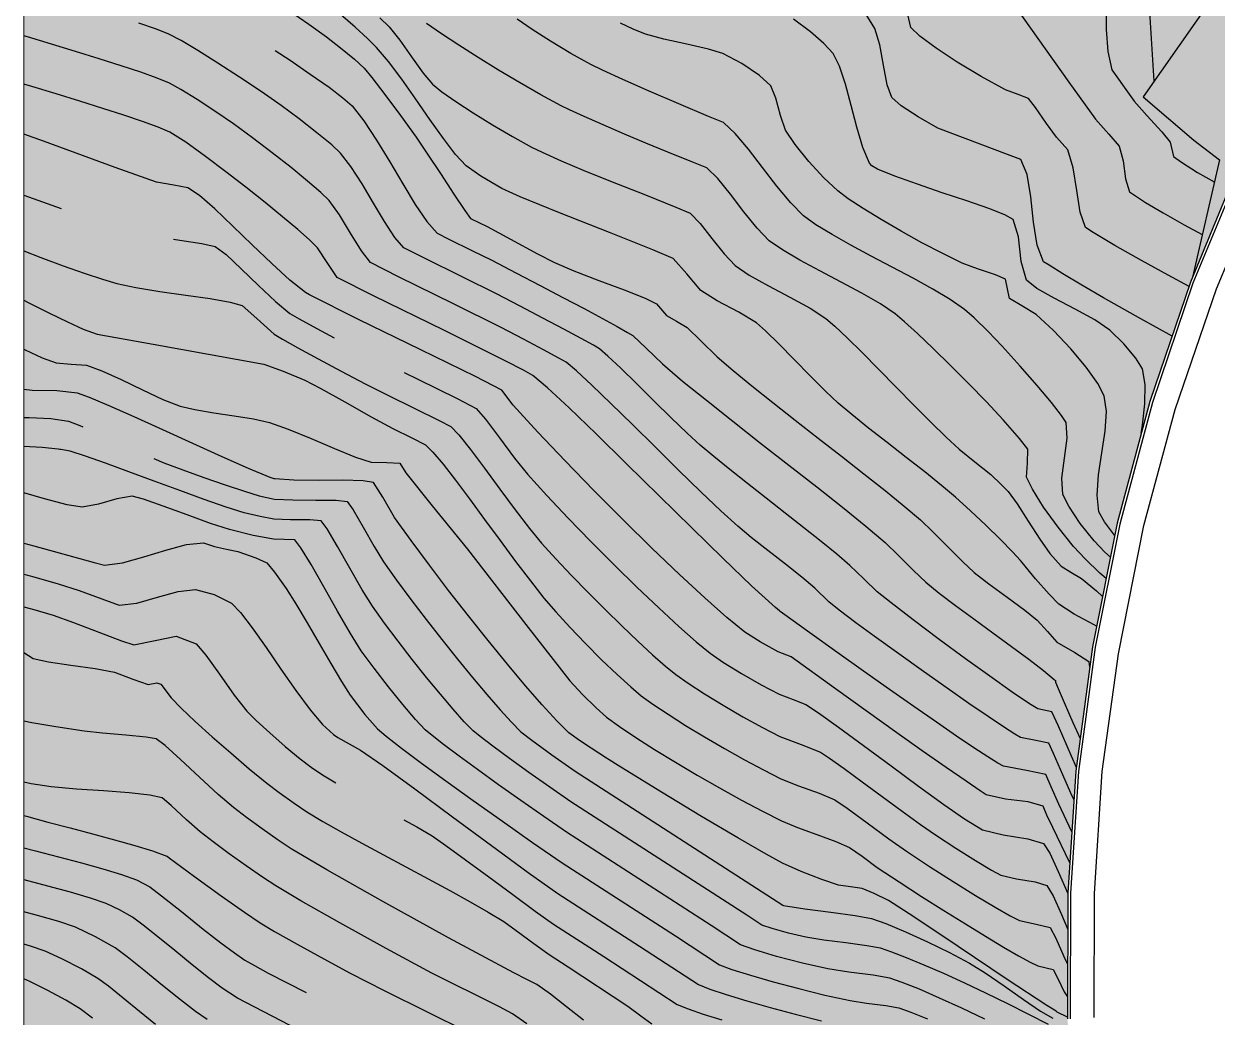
# Model space of a CAD drawing. Extents: x -367 to 63045, y 275 to 109039.
# Drawn here: x 62089 to 62141.7, y 108432.6 to 108476.5 of the extents above; entities that cross this region are included whole.
import ezdxf

# ---------------------------------------------------------------- set-up
doc = ezdxf.new("R2010")
doc.units = 0
doc.header["$LTSCALE"] = 25.401856
doc.header["$MEASUREMENT"] = 0
for name, color, linetype in [('colore lago', 131, 'Continuous'), ('Couronnement', 7, 'Continuous'), ('curve livello 5m', 7, 'Continuous'), ('Per+Mod Surf', 7, 'Continuous')]:
    doc.layers.add(name, color=color, linetype=linetype)
doc.layers.add('Colori bordi', color=5, linetype='Continuous', plot=False)
doc.layers.add('no_plot', color=5, linetype='Continuous', plot=False)

msp = doc.modelspace()

# ---------------------------------------------------------------- hatches: boundary and pattern name
at = {"layer": 'colore lago', "linetype": 'Continuous', "lineweight": 0}
msp.add_hatch(color=256, dxfattribs=at).paths.add_polyline_path([(62184.44037, 108578.69715), (62185.03434, 108578.125), (62185.55328, 108577.07553), (62184.71184, 108576.84218), (62189.10999, 108571.21279), (62202.4034, 108574.89937), (62203.10581, 108574.00033), (62197.58567, 108564.24353), (62201.98383, 108558.61423), (62202.78383, 108560.02814), (62202.78383, 108558.46665), (62203.82904, 108556.4937), (62204.32435, 108555.55874), (62204.73393, 108554.78562), (62204.99715, 108554.28875), (62205.31668, 108553.6856), (62206.09904, 108553.14835), (62206.994, 108552.58011), (62207.77037, 108552.12865), (62208.28489, 108551.88137), (62208.98831, 108551.7939), (62209.75528, 108551.70767), (62210.27698, 108551.52482), (62211.05005, 108551.20587), (62211.84255, 108550.8465), (62212.31081, 108550.58878), (62213.28943, 108549.57594), (62214.66393, 108548.14578), (62215.45723, 108547.3376), (62216.16484, 108546.6219), (62216.68181, 108546.10437), (62216.90318, 108545.89072), (62217.44028, 108545.65476), (62218.04836, 108545.19124), (62218.87708, 108544.48294), (62219.4919, 108543.90061), (62219.85139, 108543.51423), (62220.22605, 108542.63483), (62220.56531, 108541.56721), (62220.9211, 108540.79857), (62221.36372, 108540.51775), (62221.86652, 108540.21289), (62222.46332, 108539.50212), (62223.10529, 108538.59681), (62223.70955, 108537.87247), (62224.20518, 108537.55122), (62224.69366, 108537.28115), (62225.15194, 108537.02649), (62225.71553, 108536.65965), (62226.50081, 108536.12628), (62227.3663, 108535.52374), (62228.1705, 108534.9494), (62229.08636, 108534.26713), (62230.1381, 108533.46091), (62231.0102, 108532.77261), (62231.91617, 108532.02959), (62232.79706, 108531.29172), (62233.57004, 108530.62991), (62234.15231, 108530.11507), (62234.46103, 108529.81812), (62235.02241, 108528.93574), (62235.50983, 108528.21194), (62236.1616, 108527.97079), (62237.88452, 108527.35259), (62236.19155, 108519.02067), (62235.95115, 108517.8376), (62230.60336, 108518.76617), (62225.09835, 108519.31118), (62219.53535, 108519.50718), (62213.99236, 108519.34019), (62208.44135, 108518.81819), (62202.96136, 108517.90819), (62197.53735, 108516.63019), (62192.21835, 108515.03521), (62187.02936, 108513.0682), (62181.96335, 108510.75821), (62177.07535, 108508.14421), (62172.35535, 108505.18521), (62168.15134, 108502.19022), (62163.99534, 108498.79922), (62159.92034, 108495.02322), (62156.87234, 108491.82123), (62153.58533, 108487.9912), (62151.00034, 108484.57322), (62147.89234, 108479.97022), (62145.09534, 108475.15423), (62142.62333, 108470.19523), (62140.49932, 108465.06123), (62138.70632, 108459.79123), (62137.26532, 108454.41924), (62136.17032, 108448.97023), (62135.44131, 108443.47724), (62135.08431, 108438.09823), (62135.07531, 108432.54122), (62135.4223, 108426.97924), (62136.1643, 108421.48524), (62137.24929, 108416.02824), (62138.11624, 108412.81415), (62136.87629, 108410.16824), (62132.8128, 108408.61126), (62132.07881, 108409.20236), (62131.22289, 108409.67071), (62130.50179, 108409.8758), (62129.73905, 108409.66836), (62128.79583, 108409.16644), (62127.82182, 108408.63823), (62126.9667, 108408.35186), (62126.4708, 108408.43826), (62125.54632, 108408.64534), (62123.26174, 108409.24028), (62120.33075, 108410.05585), (62117.14751, 108410.95602), (62114.10621, 108411.80472), (62111.601, 108412.46593), (62110.85667, 108412.63236), (62109.99272, 108412.81634), (62109.48217, 108412.93677), (62108.8675, 108413.23396), (62108.1109, 108413.60641), (62106.96975, 108414.09549), (62105.58923, 108414.65753), (62104.07452, 108415.25987), (62102.53083, 108415.86981), (62101.06332, 108416.45468), (62099.7772, 108416.98179), (62098.77764, 108417.41846), (62098.12077, 108417.74642), (62097.08202, 108418.402), (62094.14205, 108420.10043), (62090.9826, 108422.11739), (62089.00829, 108423.4159), (62089.0084, 108612.37278), (62120.88999, 108629.95032), (62123.51589, 108627.78348), (62127.40046, 108624.87082), (62132.09238, 108621.99255), (62137.11189, 108618.69874), (62141.9676, 108615.09259), (62145.99091, 108612.94276), (62152.41989, 108607.98332), (62153.53281, 108607.46368), (62154.64574, 108606.94403), (62153.74834, 108606.61531), (62152.36859, 108606.1099), (62157.20571, 108600.8529), (62170.15914, 108605.59782), (62170.93166, 108604.75824), (62166.215, 108594.58868), (62171.05211, 108589.33168), (62172.53972, 108592.53911), (62173.61881, 108592.04274), (62173.89927, 108591.77136), (62174.52108, 108591.27829), (62175.29877, 108590.71102), (62176.16099, 108590.1049), (62177.03637, 108589.49528), (62177.85355, 108588.91749), (62178.54117, 108588.40689), (62179.02787, 108587.99882), (62179.46911, 108587.46018), (62180.05431, 108586.73849), (62180.60099, 108586.11149), (62181.23677, 108585.39235), (62181.56921, 108585.00258), (62181.87023, 108584.35861), (62182.1683, 108583.51591), (62182.76671, 108581.60651), (62183.0726, 108580.72588), (62183.38664, 108580.01867)])

# ---------------------------------------------------------------- linework, layer by layer
at = {"layer": 'Colori bordi', "linetype": 'Continuous', "lineweight": 0, "flags": 128}
for points in [[(62089.00829, 108423.4159), (62089.0084, 108612.37278)], [(62142.62333, 108470.19523), (62140.49932, 108465.06123), (62138.70632, 108459.79123), (62137.26532, 108454.41924), (62136.17032, 108448.97023), (62135.44131, 108443.47724), (62135.08431, 108438.09823), (62135.07531, 108432.54122)]]:
    msp.add_lwpolyline(points, dxfattribs=at)
at = {"layer": 'Couronnement', "color": 2, "linetype": 'Continuous'}
for p, q in [((62142.62333, 108470.19525), (62140.49932, 108465.06125)), ((62142.73422, 108470.14938), (62140.61021, 108465.01538)), ((62141.64733, 108464.76825), (62143.69833, 108469.70825)), ((62140.49932, 108465.06125), (62138.70632, 108459.79125)), ((62140.61021, 108465.01538), (62138.81968, 108459.75268)), ((62139.82032, 108459.44325), (62141.64733, 108464.76825)), ((62138.70632, 108459.79125), (62137.26532, 108454.41926)), ((62138.82222, 108459.76016), (62137.38121, 108454.38817)), ((62138.43732, 108454.31625), (62139.82032, 108459.44325)), ((62137.26532, 108454.41926), (62136.17032, 108448.97025)), ((62137.38121, 108454.38817), (62136.2877, 108448.94666)), ((62137.31932, 108448.65825), (62138.43732, 108454.31625)), ((62136.17032, 108448.97025), (62135.44131, 108443.47726)), ((62136.28927, 108448.95447), (62135.55979, 108443.45791)), ((62136.60931, 108443.45725), (62137.31932, 108448.65825)), ((62135.44131, 108443.47726), (62135.08431, 108438.09825)), ((62135.55979, 108443.45791), (62135.20356, 108438.09035)), ((62136.25831, 108438.08226), (62136.60931, 108443.45725)), ((62135.08431, 108438.09825), (62135.07531, 108432.54124)), ((62135.20406, 108438.09807), (62135.19506, 108432.54106)), ((62136.2453, 108432.60126), (62136.25831, 108438.08226))]:
    msp.add_line(p, q, dxfattribs=at)
at = {"layer": 'curve livello 5m', "color": 2, "flags": 128}
for points in [[(62131.02663, 108479.69338), (62135.12744, 108473.89076), (62136.30545, 108472.2597), (62136.89656, 108471.59663), (62137.34788, 108471.07738), (62137.52337, 108470.41813), (62137.63924, 108469.62631), (62137.81642, 108469.04694), (62138.50912, 108468.58743), (62139.29194, 108468.12639), (62140.223, 108467.60192), (62141.02299, 108467.17136)], [(62136.96495, 108452.92454), (62136.7257, 108453.14627), (62136.24477, 108453.64926), (62136.24477, 108453.64926), (62135.63928, 108454.41781), (62135.12739, 108455.17274), (62134.86267, 108455.68756), (62134.86267, 108455.68756), (62134.82735, 108456.41249), (62134.94534, 108457.30204), (62135.05913, 108458.17997), (62135.0112, 108458.87001), (62135.0112, 108458.87001), (62134.81322, 108459.1774), (62134.36478, 108459.74816), (62133.73351, 108460.50156), (62132.98705, 108461.35689), (62132.19304, 108462.23342), (62132.19304, 108462.23342), (62131.56794, 108462.88485), (62130.95305, 108463.48815), (62130.53283, 108463.86231), (62129.89972, 108464.29774), (62129.12777, 108464.76026), (62128.25966, 108465.24085), (62127.33806, 108465.73049), (62126.40566, 108466.22016), (62125.50512, 108466.70083), (62124.67913, 108467.1635), (62123.97036, 108467.59914), (62123.42149, 108467.99872), (62123.42149, 108467.99872), (62122.8581, 108468.56221), (62122.2439, 108469.30743), (62121.60966, 108470.13459), (62120.98617, 108470.94389), (62120.4042, 108471.63555), (62119.89451, 108472.10977), (62119.89451, 108472.10977), (62119.229, 108472.37756), (62117.91258, 108472.9391), (62116.61066, 108473.50451), (62115.44783, 108474.01869), (62114.54869, 108474.42656), (62114.03781, 108474.67301), (62113.15328, 108475.16746), (62112.25762, 108475.70339), (62111.4386, 108476.22493), (62110.78397, 108476.67621)], [(62100.10087, 108475.30082), (62100.75771, 108474.86294), (62101.6462, 108474.25583), (62102.4776, 108473.67107), (62102.4776, 108473.67107), (62103.09213, 108473.20413), (62103.49844, 108472.85335), (62103.49844, 108472.85335), (62104.01951, 108472.18953), (62104.57895, 108471.33587), (62105.15672, 108470.37839), (62105.7328, 108469.40311), (62106.28714, 108468.49606), (62106.79971, 108467.74327), (62107.25048, 108467.23074), (62107.25048, 108467.23074), (62107.76624, 108466.96761), (62108.78127, 108466.47015), (62109.65956, 108466.03337), (62109.65956, 108466.03337), (62110.73009, 108465.47912), (62111.79011, 108464.92554), (62112.80312, 108464.39212), (62113.73264, 108463.89833), (62114.54219, 108463.46365), (62115.19529, 108463.10757), (62115.65544, 108462.84956), (62115.88618, 108462.70909), (62116.48116, 108462.14552), (62117.19893, 108461.45394), (62118.08611, 108460.70162), (62119.13532, 108459.84982), (62120.29902, 108458.92786), (62121.52969, 108457.96508), (62122.77981, 108456.99081), (62124.00183, 108456.03438), (62125.14822, 108455.12513), (62126.17147, 108454.29239), (62127.02403, 108453.56548), (62127.60493, 108453.00878), (62128.27163, 108452.34109), (62128.81655, 108451.82284), (62129.407, 108451.34244), (62130.1312, 108450.79121), (62130.93919, 108450.19635), (62131.78097, 108449.58506), (62132.60659, 108448.98455), (62133.36607, 108448.42204), (62134.00942, 108447.92472), (62134.48668, 108447.5198), (62134.50765, 108447.49617), (62134.54221, 108447.47525), (62134.54584, 108447.40447), (62134.65586, 108447.12999), (62134.92552, 108446.50665), (62135.31327, 108445.62855), (62135.63214, 108444.91514)], [(62089.00832, 108468.91283), (62090.64947, 108468.31813)], [(62095.61611, 108466.96605), (62095.89431, 108466.92565), (62096.86438, 108466.77962), (62097.44687, 108466.63834), (62097.44687, 108466.63834), (62097.93048, 108466.28309), (62098.60317, 108465.66132), (62099.36427, 108464.92223), (62100.1131, 108464.21502), (62100.749, 108463.68892), (62100.749, 108463.68892), (62101.15779, 108463.44913), (62101.93275, 108463.02425), (62102.71163, 108462.61064)], [(62105.79175, 108461.0835), (62106.39624, 108460.78903), (62108.13958, 108459.93597), (62108.97884, 108459.49463), (62108.97884, 108459.49463), (62109.38525, 108459.02342), (62110.00127, 108458.20016), (62110.66985, 108457.299), (62111.23393, 108456.59413), (62111.23393, 108456.59413), (62112.09351, 108455.65038), (62113.03997, 108454.6468), (62114.04008, 108453.61593), (62115.06063, 108452.59034), (62116.06838, 108451.60261), (62117.03012, 108450.68527), (62117.91262, 108449.87092), (62118.68266, 108449.19209), (62119.30702, 108448.68136), (62119.30702, 108448.68136), (62119.89139, 108448.27744), (62120.68733, 108447.78551), (62121.55247, 108447.29019), (62122.34443, 108446.8761), (62122.34443, 108446.8761), (62122.95766, 108446.63955), (62123.52268, 108446.41732), (62123.52268, 108446.41732), (62124.08568, 108446.05454), (62124.97078, 108445.42402), (62126.07221, 108444.61494), (62127.28415, 108443.7165), (62128.50082, 108442.81788), (62129.61643, 108442.00828), (62130.52517, 108441.37688), (62131.31991, 108440.88889), (62132.23874, 108440.67021), (62133.32408, 108440.49309), (62134.01541, 108440.28678), (62134.295, 108439.85717), (62134.66491, 108439.05181), (62135.08218, 108438.07085), (62135.08426, 108438.06613)], [(62089.00831, 108459.09335), (62089.24256, 108459.08854), (62090.19638, 108459.04525), (62090.97774, 108458.93237), (62091.47948, 108458.73921), (62091.61696, 108458.67811)], [(62094.74492, 108457.27687), (62095.19248, 108457.08733), (62095.19248, 108457.08733), (62096.0192, 108456.77506), (62096.95388, 108456.439), (62097.89562, 108456.11399), (62098.74351, 108455.83485), (62099.39666, 108455.63639), (62099.39666, 108455.63639), (62100.06426, 108455.49076), (62100.8745, 108455.44936), (62101.89131, 108455.44653), (62102.79981, 108455.43773), (62103.28513, 108455.37841), (62103.28513, 108455.37841), (62103.54484, 108455.00973), (62103.98129, 108454.25002), (62104.46888, 108453.38998), (62104.88205, 108452.72033), (62104.88205, 108452.72033), (62105.46064, 108451.91024), (62106.09405, 108451.05333), (62106.76408, 108450.17214), (62107.45251, 108449.28916), (62108.14115, 108448.42693), (62108.81179, 108447.60796), (62109.44622, 108446.85476), (62110.02625, 108446.18984), (62110.53366, 108445.63573), (62110.95026, 108445.21495), (62110.95026, 108445.21495), (62111.42847, 108444.8401), (62112.31413, 108444.19714), (62113.34155, 108443.47895), (62113.34155, 108443.47895), (62122.50404, 108437.567), (62122.51437, 108437.56024), (62122.54493, 108437.55184), (62123.47407, 108437.40027), (62124.62602, 108437.25138), (62125.70492, 108437.10888), (62126.41492, 108436.97648), (62127.05828, 108436.74771), (62127.91804, 108436.38862), (62128.89004, 108435.94656), (62129.87015, 108435.46891), (62130.75422, 108435.00302), (62131.44382, 108434.57239), (62132.27452, 108433.99922), (62133.12733, 108433.39808), (62133.88327, 108432.88351), (62134.42337, 108432.57008)], [(62089.00831, 108450.72671), (62089.44977, 108450.61333), (62090.29731, 108450.3634), (62090.29731, 108450.3634), (62091.19943, 108450.03928), (62092.32222, 108449.60789), (62093.32218, 108449.22742), (62093.85582, 108449.0561), (62094.79677, 108449.24925), (62095.73266, 108449.43977), (62096.6153, 108449.09908), (62097.04384, 108448.60256), (62097.64358, 108447.75433), (62098.28683, 108446.83389), (62098.84595, 108446.12076), (62099.25577, 108445.71489), (62099.85793, 108445.16531), (62100.54217, 108444.57013), (62101.19823, 108444.02748), (62101.68988, 108443.66026), (62102.18543, 108443.32078), (62102.78117, 108442.96688)], [(62105.78315, 108441.33462), (62106.35411, 108441.0191), (62107.02575, 108440.6185), (62107.02575, 108440.6185), (62107.63476, 108440.19917), (62108.50459, 108439.56659), (62109.52498, 108438.81189), (62110.58564, 108438.02624), (62111.5763, 108437.30077), (62112.38667, 108436.72664), (62112.38667, 108436.72664), (62114.60683, 108435.29412), (62117.8462, 108433.17451), (62118.32918, 108432.98113), (62118.99451, 108432.75112), (62119.81342, 108432.4924)], [(62089.0083, 108440.09934), (62089.52685, 108439.95766), (62090.54298, 108439.68933), (62091.54823, 108439.42328), (62092.49041, 108439.16381), (62093.31737, 108438.9152), (62093.9769, 108438.68174), (62094.5674, 108438.3737), (62095.08886, 108437.97741), (62095.96302, 108437.27627), (62096.92286, 108436.50393), (62097.70135, 108435.89402), (62098.30292, 108435.45331), (62098.75581, 108435.13917), (62099.18244, 108434.89324), (62099.79481, 108434.55911), (62101.46623, 108433.70652)]]:
    msp.add_lwpolyline(points, dxfattribs=at)
at = {"layer": 'no_plot', "flags": 128}
for points in [[(62138.90131, 108473.94047), (62138.541, 108479.6037)], [(62136.78477, 108477.31211), (62136.78102, 108476.22052), (62136.85635, 108475.24924), (62137.0361, 108474.44351), (62137.80023, 108473.36228), (62138.01974, 108473.05836), (62138.57898, 108472.4209), (62139.24124, 108471.69608), (62139.61082, 108471.25376), (62139.75888, 108470.61212), (62140.11191, 108470.35901), (62140.81087, 108469.91428), (62141.55317, 108469.49614)], [(62100.73069, 108477.03904), (62101.58094, 108476.45248), (62102.36594, 108475.8922), (62102.36594, 108475.8922), (62102.98883, 108475.41366), (62103.60302, 108474.9042), (62104.02424, 108474.51667), (62104.02424, 108474.51667), (62104.37251, 108474.09717), (62104.94485, 108473.35319), (62105.63321, 108472.42782), (62106.32953, 108471.46413), (62106.32953, 108471.46413), (62106.80183, 108470.7683), (62107.39293, 108469.86563), (62107.98694, 108468.95263), (62108.46795, 108468.22583), (62108.72009, 108467.88175), (62108.72009, 108467.88175), (62109.45272, 108467.51762), (62110.48492, 108466.96786), (62111.67856, 108466.32264), (62112.42786, 108465.92925), (62112.42786, 108465.92925), (62113.28429, 108465.56862), (62114.38399, 108465.14494), (62115.50602, 108464.72028), (62116.42947, 108464.35671), (62116.93341, 108464.11629), (62117.38072, 108463.5949), (62117.81815, 108463.33835), (62118.28263, 108463.07029), (62118.89457, 108462.47513), (62119.6085, 108461.76943), (62120.31224, 108461.16561), (62121.14155, 108460.48659), (62122.06543, 108459.75088), (62123.05293, 108458.97696), (62124.07305, 108458.18334), (62125.09483, 108457.38852), (62126.08728, 108456.611), (62127.01943, 108455.86927), (62127.8603, 108455.18183), (62128.57891, 108454.56719), (62129.13571, 108454.04035), (62129.79531, 108453.38204), (62130.44148, 108452.73809), (62130.95799, 108452.25431), (62131.60327, 108451.74795), (62132.41303, 108451.15593), (62133.19104, 108450.58508), (62133.74108, 108450.14224), (62134.1865, 108449.63652), (62134.60132, 108449.17296), (62135.39064, 108448.71047), (62136.01874, 108448.315), (62136.0506, 108448.06822)], [(62136.35345, 108449.88157), (62136.25439, 108449.93604), (62135.3711, 108450.41108), (62134.69499, 108450.84975), (62134.69499, 108450.84975), (62134.25736, 108451.28518), (62133.65425, 108451.96474), (62133.06659, 108452.68455), (62133.06659, 108452.68455), (62133.00274, 108452.77978), (62132.64946, 108453.16697), (62132.11707, 108453.70641), (62131.47442, 108454.33118), (62130.79038, 108454.97432), (62130.13379, 108455.5689), (62130.13379, 108455.5689), (62129.51825, 108456.0895), (62128.77426, 108456.68654), (62127.95399, 108457.32889), (62127.10958, 108457.9854), (62126.2932, 108458.62491), (62125.557, 108459.21629), (62124.95315, 108459.72838), (62124.95315, 108459.72838), (62124.39741, 108460.25182), (62123.72529, 108460.92196), (62123.01038, 108461.64874), (62122.32632, 108462.3421), (62121.74671, 108462.91198), (62121.34518, 108463.2683), (62121.34518, 108463.2683), (62120.56066, 108463.74406), (62119.61002, 108464.24793), (62118.89092, 108464.69586), (62118.89092, 108464.69586), (62118.26562, 108465.43298), (62117.67369, 108466.11466), (62117.67369, 108466.11466), (62116.77135, 108466.49923), (62114.85242, 108467.2607), (62112.65604, 108468.12841), (62110.92135, 108468.83168), (62110.1011, 108469.19439), (62109.17356, 108469.7409), (62108.52786, 108470.19621), (62108.06692, 108470.7021), (62107.52476, 108471.41163), (62106.92945, 108472.25087), (62106.30906, 108473.1459), (62105.69165, 108474.02278), (62105.10528, 108474.80759), (62104.57801, 108475.4264), (62104.17236, 108475.82678), (62103.63442, 108476.32092), (62102.98992, 108476.88747)], [(62139.68742, 108462.6749), (62138.30947, 108463.44154), (62136.66614, 108464.37871), (62136.66614, 108464.37871), (62135.71115, 108464.93887), (62134.86859, 108465.44069), (62134.26263, 108465.80953), (62134.01741, 108465.97076), (62134.01741, 108465.97076), (62133.73694, 108466.69853), (62133.57884, 108467.71947), (62133.46064, 108468.82728), (62133.29989, 108469.81561), (62133.01413, 108470.47814), (62133.01413, 108470.47814), (62132.42806, 108470.69568), (62129.35501, 108471.86737), (62128.48428, 108472.35821), (62127.7297, 108472.85613), (62127.31764, 108473.21174), (62127.31764, 108473.21174), (62127.11085, 108473.78181), (62126.94823, 108474.63965), (62126.78338, 108475.54703), (62126.56988, 108476.26571), (62126.56988, 108476.26571), (62126.14035, 108476.94953)], [(62140.43651, 108464.87663), (62139.50953, 108465.37158), (62138.33362, 108466.02435), (62137.16594, 108466.69174), (62136.20736, 108467.26058), (62136.20736, 108467.26058), (62135.87395, 108467.48175), (62135.63254, 108468.15726), (62135.47785, 108469.11571), (62135.32396, 108470.112), (62135.08494, 108470.901), (62135.08494, 108470.901), (62134.59116, 108471.46105), (62134.15118, 108472.06751), (62133.65639, 108472.77909), (62133.35486, 108473.17283), (62133.35486, 108473.17283), (62132.89133, 108473.35512), (62132.33578, 108473.56138), (62132.33578, 108473.56138), (62131.26314, 108474.14572), (62130.20938, 108474.77933), (62129.27463, 108475.39613), (62128.55906, 108475.93002), (62128.16281, 108476.31493), (62128.16281, 108476.31493), (62127.94538, 108477.20298)], [(62135.46361, 108443.64526), (62135.24519, 108444.1398), (62134.66995, 108445.45701), (62134.37949, 108446.10046), (62134.37949, 108446.10046), (62133.76408, 108446.22257), (62133.39275, 108446.45379), (62132.63685, 108446.96881), (62131.6461, 108447.66392), (62130.57022, 108448.43539), (62130.57022, 108448.43539), (62129.41307, 108449.28595), (62128.25645, 108450.15451), (62127.28294, 108450.9025), (62126.67511, 108451.39137), (62126.67511, 108451.39137), (62126.08575, 108451.96302), (62125.46915, 108452.56377), (62125.46915, 108452.56377), (62124.89557, 108453.05282), (62124.20715, 108453.61307), (62123.43589, 108454.22479), (62122.61374, 108454.86825), (62121.7727, 108455.52371), (62120.94474, 108456.17144), (62120.16183, 108456.79171), (62119.45595, 108457.36479), (62118.85908, 108457.87092), (62118.85908, 108457.87092), (62118.28002, 108458.40294), (62117.57702, 108459.08095), (62116.81323, 108459.83242), (62116.05182, 108460.58478), (62115.35592, 108461.26546), (62114.78871, 108461.80193), (62114.41333, 108462.1216), (62114.41333, 108462.1216), (62114.15013, 108462.27815), (62113.60488, 108462.57886), (62112.84073, 108462.99003), (62111.92083, 108463.47794), (62110.90834, 108464.00888), (62109.8664, 108464.54913), (62109.8664, 108464.54913), (62108.37693, 108465.28986), (62106.65555, 108466.13348), (62105.78088, 108466.57973), (62105.38461, 108467.04386), (62104.92911, 108467.73687), (62104.43807, 108468.55708), (62103.93515, 108469.40284), (62103.44405, 108470.17248), (62102.98844, 108470.76433), (62102.59548, 108471.12779), (62101.94628, 108471.66405), (62101.16356, 108472.27479), (62100.37007, 108472.86171), (62099.48099, 108473.48228), (62098.52498, 108474.12344), (62097.57095, 108474.74135), (62096.68778, 108475.29219), (62095.94437, 108475.73213), (62095.40962, 108476.01735), (62094.85992, 108476.24004), (62094.08878, 108476.50447)], [(62104.71377, 108476.73385), (62105.13178, 108476.33613), (62105.13178, 108476.33613), (62105.59841, 108475.75667), (62106.12151, 108475.01317), (62106.62821, 108474.29758), (62107.04563, 108473.80191), (62107.04563, 108473.80191), (62107.45513, 108473.47308), (62108.07289, 108473.03886), (62108.83825, 108472.53787), (62109.69056, 108472.00874), (62110.56914, 108471.49011), (62111.41334, 108471.02059), (62111.41334, 108471.02059), (62111.88485, 108470.79958), (62112.72827, 108470.42663), (62113.69057, 108470.01364), (62113.69057, 108470.01364), (62114.90402, 108469.52169), (62116.44043, 108468.91471), (62117.78276, 108468.38204), (62118.41396, 108468.11303), (62118.86106, 108467.6628), (62119.3803, 108467.00019), (62119.91315, 108466.31494), (62120.40111, 108465.79681), (62121.02376, 108465.37671), (62121.87598, 108464.90396), (62122.81753, 108464.40823), (62123.70819, 108463.91913), (62124.40773, 108463.4663), (62124.8065, 108463.1245), (62125.35228, 108462.60597), (62126.00946, 108461.95428), (62126.74242, 108461.21298), (62127.51557, 108460.42566), (62128.29329, 108459.63587), (62129.03997, 108458.88717), (62129.72001, 108458.22314), (62130.2978, 108457.68733), (62130.99003, 108457.1313), (62131.68867, 108456.57061), (62132.13741, 108456.15271), (62132.45892, 108455.8218), (62132.85071, 108455.27471), (62133.3441, 108454.50954), (62133.85413, 108453.7155), (62134.29583, 108453.08184), (62134.78866, 108452.52654), (62135.22574, 108452.25966), (62135.69823, 108451.97598), (62136.35072, 108451.4336), (62136.61595, 108451.1878)], [(62136.77528, 108451.9807), (62136.5061, 108452.22053), (62135.85458, 108452.84849), (62135.34091, 108453.39702), (62135.34091, 108453.39702), (62134.6558, 108454.25), (62134.01725, 108455.13925), (62133.52242, 108455.92149), (62133.26845, 108456.45345), (62133.26845, 108456.45345), (62133.3005, 108457.07927), (62133.32603, 108457.68705), (62133.32603, 108457.68705), (62132.96033, 108458.16657), (62132.23363, 108458.9908), (62132.23363, 108458.9908), (62131.49536, 108459.77543), (62130.70691, 108460.58919), (62129.90996, 108461.3912), (62129.14616, 108462.1406), (62128.45717, 108462.7965), (62127.88465, 108463.31803), (62127.47028, 108463.66431), (62127.47028, 108463.66431), (62126.81258, 108464.10614), (62125.99122, 108464.57964), (62125.07712, 108465.06983), (62124.14117, 108465.56172), (62123.25428, 108466.04033), (62122.48736, 108466.49068), (62121.9113, 108466.89777), (62121.9113, 108466.89777), (62121.37727, 108467.44589), (62120.79298, 108468.17611), (62120.2, 108468.95364), (62119.6399, 108469.64367), (62119.15424, 108470.1114), (62119.15424, 108470.1114), (62118.56943, 108470.35477), (62117.43824, 108470.80151), (62116.45979, 108471.1956), (62116.45979, 108471.1956), (62115.51283, 108471.59954), (62114.57632, 108472.00626), (62113.73985, 108472.37613), (62113.09306, 108472.66952), (62112.72557, 108472.8468), (62111.82317, 108473.34238), (62110.89197, 108473.87605), (62109.95999, 108474.42999), (62109.05523, 108474.98636), (62108.2057, 108475.52734), (62107.43941, 108476.03507), (62106.78435, 108476.49174)], [(62137.15914, 108453.89089), (62137.14864, 108453.9015), (62137.14864, 108453.9015), (62136.70682, 108454.48302), (62136.45689, 108454.92168), (62136.45689, 108454.92168), (62136.37891, 108455.65738), (62136.44842, 108456.55317), (62136.59018, 108457.52482), (62136.72892, 108458.48814), (62136.7894, 108459.35893), (62136.69637, 108460.05296), (62136.69637, 108460.05296), (62136.41193, 108460.59773), (62135.8966, 108461.3154), (62135.22261, 108462.11979), (62134.46217, 108462.92472), (62133.68748, 108463.64401), (62133.05072, 108464.01579), (62132.51956, 108464.346), (62132.51956, 108464.346), (62132.3303, 108465.19626), (62131.89375, 108465.38364), (62131.10378, 108465.6487), (62130.42951, 108465.90179), (62130.42951, 108465.90179), (62129.56627, 108466.32692), (62128.64883, 108466.80924), (62127.72528, 108467.32078), (62126.8437, 108467.83356), (62126.05219, 108468.31961), (62125.39882, 108468.75098), (62124.93168, 108469.09968), (62124.93168, 108469.09968), (62124.31744, 108469.67693), (62123.65725, 108470.4002), (62123.05899, 108471.14377), (62122.63053, 108471.7819), (62122.63053, 108471.7819), (62122.40164, 108472.41836), (62122.20055, 108473.18413), (62121.98346, 108473.7281), (62121.98346, 108473.7281), (62121.48436, 108474.18448), (62120.70022, 108474.71412), (62119.86628, 108475.15815), (62119.86628, 108475.15815), (62119.22379, 108475.35229), (62118.26921, 108475.56817), (62117.25806, 108475.79317), (62116.44585, 108476.01468), (62115.90366, 108476.23471), (62115.35005, 108476.49922)], [(62138.3311, 108458.39246), (62138.38466, 108458.75192), (62138.48817, 108459.70076), (62138.50173, 108460.5451), (62138.38155, 108461.23592), (62138.38155, 108461.23592), (62138.09247, 108461.71676), (62137.56156, 108462.35039), (62136.9481, 108462.9467), (62136.9481, 108462.9467), (62136.2846, 108463.39714), (62135.40599, 108463.87735), (62134.49118, 108464.35351), (62133.71905, 108464.79179), (62133.26849, 108465.15838), (62133.26849, 108465.15838), (62133.0341, 108465.98363), (62132.91097, 108467.0658), (62132.67221, 108467.8372), (62132.67221, 108467.8372), (62132.31391, 108468.04211), (62131.59596, 108468.32163), (62130.63471, 108468.65352), (62129.5465, 108469.01554), (62128.44769, 108469.38545), (62127.45462, 108469.74103), (62126.68362, 108470.06002), (62126.68362, 108470.06002), (62126.44187, 108470.20063), (62126.34069, 108470.31857), (62126.04048, 108471.01554), (62125.77119, 108471.90215), (62125.51918, 108472.86919), (62125.27085, 108473.80747), (62125.01257, 108474.60779), (62124.73071, 108475.16093), (62124.73071, 108475.16093), (62124.32289, 108475.5999), (62123.72338, 108476.11384), (62122.97824, 108476.67165)], [(62135.35791, 108442.22065), (62135.2226, 108442.51042), (62134.86463, 108443.32093), (62134.45652, 108444.25545), (62134.25044, 108444.71195), (62134.25044, 108444.71195), (62133.67932, 108444.8361), (62133.00386, 108444.9593), (62133.00386, 108444.9593), (62132.74409, 108445.10849), (62132.25167, 108445.42766), (62131.5645, 108445.89056), (62130.7205, 108446.47092), (62129.75756, 108447.14247), (62128.71361, 108447.87895), (62127.62654, 108448.6541), (62126.53427, 108449.44165), (62126.53427, 108449.44165), (62125.73726, 108450.0297), (62124.9963, 108450.59202), (62124.53367, 108450.95989), (62124.53367, 108450.95989), (62123.91427, 108451.56206), (62123.34073, 108452.04101), (62122.61867, 108452.61218), (62121.84388, 108453.21646), (62121.11213, 108453.79474), (62120.51922, 108454.28791), (62120.51922, 108454.28791), (62119.7735, 108454.96744), (62118.8855, 108455.81416), (62117.90586, 108456.76988), (62116.88525, 108457.7764), (62115.87431, 108458.77552), (62114.92371, 108459.70906), (62114.0841, 108460.5188), (62113.40614, 108461.14655), (62112.94047, 108461.53412), (62112.94047, 108461.53412), (62112.62233, 108461.71761), (62111.94881, 108462.08174), (62111.05432, 108462.55475), (62110.07324, 108463.06488), (62110.07324, 108463.06488), (62107.97258, 108464.10956), (62105.54485, 108465.29936), (62104.31127, 108465.92871), (62103.90558, 108466.44617), (62103.42991, 108467.22656), (62102.93671, 108468.04468), (62102.47843, 108468.67531), (62102.11223, 108469.02672), (62101.53337, 108469.52523), (62100.80042, 108470.12396), (62099.97193, 108470.77599), (62099.10645, 108471.43442), (62098.26254, 108472.05235), (62097.484, 108472.59001), (62096.66373, 108473.12597), (62095.93453, 108473.57572), (62095.42922, 108473.8548), (62094.89694, 108474.07588), (62094.17459, 108474.33269), (62093.30399, 108474.61777), (62092.32698, 108474.92371), (62091.28541, 108475.24305), (62090.2211, 108475.56838), (62089.1759, 108475.89226), (62089.00832, 108475.94589)], [(62135.26401, 108440.80589), (62134.69545, 108442.02345), (62134.35797, 108442.79103), (62134.12139, 108443.32345), (62134.12139, 108443.32345), (62133.2611, 108443.51046), (62132.24364, 108443.69603), (62132.24364, 108443.69603), (62131.99621, 108443.83241), (62131.55519, 108444.10993), (62130.94254, 108444.51337), (62130.18021, 108445.02752), (62129.29019, 108445.63715), (62128.29442, 108446.32705), (62127.21488, 108447.082), (62126.07354, 108447.88678), (62124.89235, 108448.72617), (62123.69329, 108449.58496), (62122.49832, 108450.44792), (62122.49832, 108450.44792), (62122.39223, 108450.52842), (62122.35939, 108450.56035), (62122.17936, 108450.7049), (62121.12537, 108451.66533), (62119.87027, 108452.86208), (62118.48566, 108454.21289), (62117.04313, 108455.6355), (62115.61428, 108457.04766), (62114.27071, 108458.3671), (62113.08401, 108459.51159), (62112.12578, 108460.39885), (62111.46762, 108460.94663), (62111.46762, 108460.94663), (62111.0569, 108461.17344), (62110.28008, 108461.58064), (62110.28008, 108461.58064), (62107.56823, 108462.92927), (62104.43416, 108464.46524), (62102.84167, 108465.2777), (62102.42175, 108465.89605), (62101.96843, 108466.58629), (62101.62035, 108466.92817), (62101.09597, 108467.39325), (62100.42935, 108467.95424), (62099.65457, 108468.58387), (62098.80568, 108469.25485), (62097.91675, 108469.93988), (62097.02184, 108470.61169), (62096.15501, 108471.24299), (62095.44881, 108471.69224), (62094.92902, 108471.9121), (62094.24352, 108472.16304), (62093.42163, 108472.43985), (62092.49266, 108472.73731), (62091.48594, 108473.05023), (62090.43078, 108473.37338), (62089.3565, 108473.70156), (62089.00832, 108473.80889)], [(62135.17253, 108439.42742), (62134.42505, 108440.98666), (62134.1683, 108441.53647), (62133.99235, 108441.93494), (62133.3327, 108442.12178), (62132.32974, 108442.24762), (62131.48341, 108442.43276), (62131.48341, 108442.43276), (62131.21792, 108442.60463), (62130.59664, 108443.02904), (62129.71413, 108443.64047), (62128.66495, 108444.37341), (62127.54365, 108445.16236), (62127.54365, 108445.16236), (62124.83464, 108447.11751), (62122.8795, 108448.51965), (62122.8795, 108448.51965), (62122.30734, 108448.74243), (62121.50265, 108449.18404), (62120.83238, 108449.61907), (62120.83238, 108449.61907), (62120.04174, 108450.26581), (62119.06663, 108451.12541), (62117.9491, 108452.15665), (62116.73124, 108453.31827), (62115.45512, 108454.56906), (62114.16279, 108455.86777), (62112.89634, 108457.17317), (62111.69783, 108458.44402), (62110.60933, 108459.63909), (62110.60933, 108459.63909), (62110.09831, 108460.29637), (62108.93823, 108460.90642), (62106.52848, 108462.08558), (62103.78275, 108463.42311), (62101.61473, 108464.50829), (62101.44196, 108464.60301), (62100.75323, 108465.15424), (62099.95089, 108465.88485), (62099.09259, 108466.70938), (62098.23599, 108467.5424), (62097.43874, 108468.29844), (62096.75849, 108468.89206), (62096.2529, 108469.23782), (62095.63113, 108469.35288), (62094.86952, 108469.48002), (62093.04484, 108470.12429), (62089.87293, 108471.29258), (62089.00832, 108471.60527)], [(62089.00832, 108466.44853), (62089.76445, 108466.15476), (62090.73725, 108465.79402), (62091.66763, 108465.46511), (62092.48422, 108465.19388), (62093.11565, 108465.0062), (62093.11565, 108465.0062), (62093.95446, 108464.82937), (62095.01584, 108464.66055), (62096.15749, 108464.49841), (62097.23708, 108464.34164), (62098.11231, 108464.18889), (62098.64085, 108464.03887), (62098.64085, 108464.03887), (62099.29745, 108463.46405), (62100.05604, 108462.77483), (62100.05604, 108462.77483), (62100.41712, 108462.55524), (62101.09515, 108462.17268), (62101.99384, 108461.67997), (62103.0169, 108461.12987), (62104.06804, 108460.5752), (62105.03693, 108460.09023), (62106.26401, 108459.49249), (62107.34093, 108458.96552), (62107.85937, 108458.69289), (62108.20945, 108458.32018), (62108.71989, 108457.67557), (62109.33872, 108456.84978), (62110.01397, 108455.93352), (62110.69367, 108455.01752), (62111.32585, 108454.19249), (62111.85853, 108453.54916), (62112.4892, 108452.85675), (62113.1836, 108452.12043), (62113.91737, 108451.36409), (62114.66613, 108450.61163), (62115.40551, 108449.88694), (62116.11113, 108449.2139), (62116.75861, 108448.61642), (62117.32358, 108448.11837), (62117.78167, 108447.74365), (62118.32539, 108447.35699), (62119.04347, 108446.89211), (62119.87201, 108446.38698), (62120.74712, 108445.87956), (62121.60492, 108445.40783), (62122.38153, 108445.00976), (62123.3102, 108444.65153), (62124.16587, 108444.31499), (62124.57403, 108444.05198), (62125.2157, 108443.59487), (62126.0142, 108443.00831), (62126.89283, 108442.35697), (62127.77488, 108441.7055), (62128.58366, 108441.11856), (62129.24247, 108440.66081), (62130.14294, 108440.07426), (62131.01541, 108439.52733), (62131.72432, 108439.10325), (62132.13414, 108438.88525), (62132.82435, 108438.72098), (62133.63964, 108438.58793), (62134.15895, 108438.43296), (62134.43334, 108437.97959), (62134.80114, 108437.14392), (62135.08171, 108436.4926)], [(62089.00832, 108464.26384), (62089.19361, 108464.1683), (62090.10419, 108463.70819), (62090.92789, 108463.30752), (62091.62749, 108462.99078), (62091.62749, 108462.99078), (62092.23871, 108462.76929), (62094.72078, 108462.33474), (62099.59857, 108461.44617), (62100.4496, 108461.14357), (62101.41684, 108460.73474), (62101.41684, 108460.73474), (62102.08828, 108460.37945), (62103.16895, 108459.77913), (62104.34302, 108459.12509), (62105.2947, 108458.60866), (62106.13177, 108458.19594), (62106.7399, 108457.89115), (62107.06425, 108457.5634), (62107.51242, 108457.02517), (62108.0588, 108456.32114), (62108.6778, 108455.49599), (62109.34381, 108454.59441), (62110.03124, 108453.6611), (62110.71449, 108452.74073), (62111.36795, 108451.878), (62111.96604, 108451.11759), (62112.48314, 108450.50419), (62113.10195, 108449.83113), (62113.79466, 108449.11225), (62114.50886, 108448.39893), (62115.19214, 108447.74253), (62115.79209, 108447.19442), (62116.25631, 108446.80595), (62116.77738, 108446.42926), (62117.44187, 108445.98648), (62118.21368, 108445.49905), (62119.05668, 108444.98844), (62119.93479, 108444.47612), (62120.81188, 108443.98353), (62121.65186, 108443.53215), (62122.41862, 108443.14343), (62123.19587, 108442.83082), (62124.11874, 108442.49943), (62124.80906, 108442.21265), (62125.35008, 108441.84575), (62126.22561, 108441.20208), (62127.18055, 108440.49672), (62127.95978, 108439.94475), (62128.98923, 108439.26964), (62130.03186, 108438.60364), (62131.01838, 108437.9893), (62131.87949, 108437.46915), (62132.54592, 108437.08574), (62132.94837, 108436.88162), (62133.68972, 108436.72688), (62134.30249, 108436.57914), (62134.56313, 108436.10836), (62134.90983, 108435.29944), (62135.07921, 108434.95261)], [(62089.00831, 108462.11502), (62089.07112, 108462.08194), (62089.82031, 108461.7279), (62090.43995, 108461.50203), (62090.43995, 108461.50203), (62091.09936, 108461.45027), (62091.77536, 108461.40004), (62091.77536, 108461.40004), (62092.44786, 108461.15723), (62093.30723, 108460.76162), (62094.2434, 108460.3066), (62095.14631, 108459.88555), (62095.9059, 108459.59185), (62095.9059, 108459.59185), (62096.55844, 108459.44108), (62097.39204, 108459.30296), (62098.29354, 108459.16842), (62099.14977, 108459.02839), (62099.84755, 108458.87382), (62099.84755, 108458.87382), (62100.67909, 108458.58119), (62101.68271, 108458.16383), (62102.71976, 108457.71702), (62103.65161, 108457.33606), (62104.33962, 108457.11622), (62105.03452, 108457.10256), (62105.60491, 108457.07209), (62105.86213, 108456.64393), (62107.02906, 108455.19596), (62108.58865, 108453.27168), (62111.16301, 108449.95248), (62113.10774, 108447.45923), (62113.67196, 108446.86041), (62114.27315, 108446.27116), (62114.73096, 108445.86824), (62115.30186, 108445.4531), (62116.01879, 108444.97012), (62116.84996, 108444.43821), (62117.76357, 108443.87625), (62118.72784, 108443.30314), (62119.71098, 108442.73778), (62120.6812, 108442.19906), (62121.6067, 108441.70586), (62122.45571, 108441.27709), (62123.15082, 108440.9885), (62124.01527, 108440.67549), (62124.84908, 108440.37159), (62125.45225, 108440.11032), (62126.00293, 108439.71746), (62126.67708, 108439.22868), (62127.64493, 108438.59097), (62128.63568, 108437.95006), (62129.62016, 108437.32385), (62130.56921, 108436.73025), (62131.45369, 108436.18716), (62132.24442, 108435.71248), (62132.91226, 108435.32412), (62133.42804, 108435.03999), (62133.7626, 108434.87798), (62134.44603, 108434.72532), (62134.66279, 108434.29023), (62134.92056, 108433.73546), (62135.07689, 108433.51917)], [(62135.07544, 108432.62326), (62134.61246, 108432.83571), (62134.61246, 108432.83571), (62134.59843, 108432.85303), (62134.58958, 108432.8715), (62134.57683, 108432.87434), (62134.15901, 108433.13089), (62132.4136, 108434.27985), (62130.24807, 108435.7347), (62128.29002, 108437.04669), (62127.16709, 108437.7671), (62127.16709, 108437.7671), (62126.53788, 108438.07987), (62126.00905, 108438.29376), (62126.00905, 108438.29376), (62125.49643, 108438.37123), (62124.96154, 108438.4495), (62124.96154, 108438.4495), (62124.2317, 108438.68855), (62123.31736, 108439.04457), (62122.4928, 108439.41075), (62122.4928, 108439.41075), (62121.76692, 108439.80735), (62120.51994, 108440.53107), (62118.92297, 108441.48022), (62117.14711, 108442.5531), (62115.36347, 108443.64802), (62115.36347, 108443.64802), (62114.72228, 108444.05222), (62114.04415, 108444.48977), (62113.53252, 108444.82941), (62113.53252, 108444.82941), (62113.06195, 108445.17103), (62112.53402, 108445.70427), (62111.89101, 108446.40646), (62111.15598, 108447.24906), (62110.352, 108448.20354), (62109.50214, 108449.24138), (62108.62947, 108450.33403), (62107.75706, 108451.45296), (62106.90798, 108452.56965), (62106.1053, 108453.65555), (62105.37209, 108454.68213), (62105.37209, 108454.68213), (62104.84916, 108455.57017), (62104.44502, 108456.22525), (62104.44502, 108456.22525), (62103.97884, 108456.2969), (62103.09144, 108456.31706), (62102.00106, 108456.3166), (62100.92596, 108456.32641), (62100.08441, 108456.37736), (62100.05565, 108456.38363), (62099.87454, 108456.44614), (62098.92452, 108456.83956), (62097.75752, 108457.3531), (62096.46598, 108457.93694), (62095.14237, 108458.54123), (62093.87917, 108459.11613), (62092.76882, 108459.61182), (62091.90379, 108459.97846), (62091.37655, 108460.1662), (62090.4616, 108460.26162), (62089.38048, 108460.28777), (62089.00831, 108460.32921)], [(62134.23423, 108432.28766), (62133.37125, 108432.73872), (62132.44689, 108433.20304), (62131.49168, 108433.66676), (62130.53611, 108434.11598), (62129.6107, 108434.53685), (62128.74596, 108434.91548), (62127.97239, 108435.238), (62127.3205, 108435.49053), (62126.8208, 108435.65921), (62126.8208, 108435.65921), (62126.21561, 108435.77206), (62125.29597, 108435.89352), (62124.31408, 108436.02043), (62123.52211, 108436.14963), (62123.52211, 108436.14963), (62122.75942, 108436.32887), (62122.04039, 108436.52645), (62121.58074, 108436.68309), (62121.58074, 108436.68309), (62120.9246, 108437.11242), (62113.15057, 108442.12849), (62112.22224, 108442.77123), (62111.29792, 108443.42354), (62110.4375, 108444.04193), (62109.70088, 108444.58293), (62109.14794, 108445.00307), (62108.83857, 108445.25886), (62108.83857, 108445.25886), (62108.44607, 108445.66019), (62107.9548, 108446.20772), (62107.39081, 108446.86923), (62106.78016, 108447.61249), (62106.1489, 108448.40527), (62105.52309, 108449.21536), (62104.92877, 108450.01052), (62104.39201, 108450.75853), (62104.39201, 108450.75853), (62103.93698, 108451.48414), (62103.39153, 108452.43553), (62102.84691, 108453.40141), (62102.39439, 108454.17052), (62102.12525, 108454.53158), (62102.12525, 108454.53158), (62101.63632, 108454.57401), (62100.78186, 108454.57546), (62100.04411, 108454.60417), (62100.04411, 108454.60417), (62099.43862, 108454.71797), (62098.73767, 108454.88915), (62097.94066, 108455.13636), (62096.9697, 108455.47099), (62095.88829, 108455.86236), (62094.7599, 108456.27982), (62093.64805, 108456.69271), (62092.61621, 108457.07036), (62091.72789, 108457.38211), (62091.04658, 108457.5973), (62090.63576, 108457.68527), (62090.60103, 108457.67746), (62090.52506, 108457.69635), (62089.81495, 108457.76598), (62089.00831, 108457.80484)], [(62131.42858, 108432.53104), (62130.41046, 108433.01409), (62129.42759, 108433.46108), (62128.5336, 108433.84764), (62127.78209, 108434.14939), (62127.22667, 108434.34193), (62127.22667, 108434.34193), (62126.49143, 108434.46805), (62125.41756, 108434.60528), (62124.49929, 108434.74741), (62124.49929, 108434.74741), (62123.37286, 108435.00615), (62122.23497, 108435.3019), (62121.26619, 108435.58503), (62120.6471, 108435.80595), (62120.6471, 108435.80595), (62119.34515, 108436.65785), (62112.9596, 108440.77803), (62111.95605, 108441.47106), (62110.94359, 108442.1807), (62109.95874, 108442.88045), (62109.03803, 108443.54378), (62108.21797, 108444.14419), (62107.53507, 108444.65517), (62107.02587, 108445.0502), (62106.72688, 108445.30278), (62106.72688, 108445.30278), (62106.29673, 108445.75662), (62105.73137, 108446.41679), (62105.09859, 108447.19943), (62104.46619, 108448.0207), (62103.90197, 108448.79673), (62103.42206, 108449.55239), (62102.8471, 108450.54285), (62102.24553, 108451.6097), (62101.68577, 108452.59457), (62101.23623, 108453.33904), (62100.96536, 108453.68474), (62100.02395, 108453.71758), (62099.12239, 108453.88703), (62098.07869, 108454.14192), (62097.25126, 108454.41159), (62096.21259, 108454.78913), (62095.15871, 108455.17986), (62094.28565, 108455.48911), (62093.78944, 108455.62221), (62093.10964, 108455.5053), (62092.29524, 108455.25836), (62091.5838, 108455.12603), (62090.91806, 108455.23625), (62089.92313, 108455.49875), (62089.00831, 108455.76038)], [(62089.00831, 108453.54647), (62089.45057, 108453.42179), (62092.1055, 108452.68921), (62092.1055, 108452.68921), (62092.56656, 108452.57459), (62093.36266, 108452.67768), (62094.30018, 108452.93252), (62095.2773, 108453.23428), (62096.19222, 108453.4781), (62096.94313, 108453.55915), (62096.94313, 108453.55915), (62097.4197, 108453.39468), (62097.94967, 108453.27987), (62098.45346, 108453.16917), (62098.45346, 108453.16917), (62099.24476, 108452.89728), (62099.7358, 108452.6742), (62099.7358, 108452.6742), (62100.06756, 108452.2696), (62100.58501, 108451.54036), (62100.58501, 108451.54036), (62101.01431, 108450.86205), (62101.51047, 108450.02544), (62102.03591, 108449.11747), (62102.55302, 108448.2251), (62103.02422, 108447.43527), (62103.41193, 108446.83493), (62104.05818, 108445.98359), (62104.61519, 108445.34669), (62105.00632, 108445.01628), (62105.67244, 108444.49952), (62106.56578, 108443.83107), (62107.63856, 108443.04563), (62108.84301, 108442.17788), (62110.13135, 108441.2625), (62111.45581, 108440.33416), (62112.76862, 108439.42756), (62117.76571, 108436.20327), (62119.71347, 108434.9288), (62120.25945, 108434.72248), (62121.07797, 108434.46379), (62122.08897, 108434.17472), (62123.21241, 108433.87727), (62124.36826, 108433.59343), (62125.47646, 108433.3452), (62126.20239, 108433.23284), (62127.05132, 108433.12435), (62127.63255, 108433.02465), (62128.16102, 108432.83816), (62128.89087, 108432.53854)], [(62089.00831, 108452.17761), (62089.44738, 108452.05607), (62090.51585, 108451.74557), (62091.44795, 108451.45806), (62091.44795, 108451.45806), (62092.45275, 108451.08316), (62093.21375, 108450.80935), (62093.21375, 108450.80935), (62093.99383, 108450.89912), (62094.90567, 108451.15666), (62095.81524, 108451.41302), (62096.58848, 108451.49924), (62096.58848, 108451.49924), (62097.41244, 108451.28039), (62098.17555, 108450.88664), (62098.17555, 108450.88664), (62098.5648, 108450.48322), (62099.08668, 108449.80296), (62099.69836, 108448.93965), (62100.35701, 108447.98705), (62101.0198, 108447.03895), (62101.6439, 108446.18913), (62102.18647, 108445.53134), (62102.66889, 108445.10204), (62102.87135, 108444.9571), (62103.37047, 108444.67865), (62103.86404, 108444.4029), (62104.85392, 108443.72133), (62106.26775, 108442.69314), (62107.92627, 108441.46646), (62109.65026, 108440.18946), (62111.26047, 108439.01029), (62112.57765, 108438.0771), (62116.18627, 108435.7487), (62118.77983, 108434.05165), (62119.28691, 108433.85329), (62120.0131, 108433.61158), (62120.91345, 108433.33888), (62121.94297, 108433.04755), (62123.05672, 108432.74994), (62124.20972, 108432.4584)], [(62089.00831, 108448.71526), (62089.42332, 108448.45019), (62089.42332, 108448.45019), (62090.08853, 108448.30122), (62091.08806, 108448.15971), (62092.15098, 108448.01358), (62093.00637, 108447.85079), (62093.00637, 108447.85079), (62093.82033, 108447.54427), (62094.49789, 108447.30284), (62094.49789, 108447.30284), (62094.87683, 108447.38031), (62095.05504, 108447.31152), (62095.50543, 108446.71018), (62095.94769, 108446.26187), (62096.57271, 108445.67283), (62097.32185, 108444.99522), (62098.13647, 108444.28125), (62098.95792, 108443.58309), (62099.72757, 108442.95292), (62099.72757, 108442.95292), (62100.28229, 108442.53147), (62100.93856, 108442.06167), (62101.49951, 108441.68446), (62101.49951, 108441.68446), (62102.19897, 108441.25955), (62103.0152, 108440.79267), (62103.91852, 108440.29454), (62104.87925, 108439.7759), (62105.86773, 108439.24747), (62106.85426, 108438.71999), (62107.80918, 108438.20418), (62108.7028, 108437.71077), (62109.50545, 108437.2505), (62110.18746, 108436.8341), (62110.74144, 108436.44004), (62111.52102, 108435.86302), (62112.1957, 108435.37618), (62113.02738, 108434.83955), (62115.67246, 108433.1088), (62116.24232, 108432.67555), (62116.72014, 108432.31692)], [(62113.70485, 108432.48046), (62112.96655, 108433.07323), (62112.25891, 108433.62598), (62111.64999, 108434.05251), (62111.64999, 108434.05251), (62111.20156, 108434.28053), (62110.63263, 108434.5663), (62110.63263, 108434.5663), (62107.74976, 108436.12086), (62104.84545, 108437.724), (62102.37997, 108439.11874), (62100.81358, 108440.04814), (62100.23055, 108440.43586), (62099.5302, 108440.92734), (62098.83237, 108441.43677), (62098.25691, 108441.87837), (62097.59014, 108442.45399), (62096.76232, 108443.21343), (62095.92732, 108443.98813), (62095.23898, 108444.60953), (62094.85119, 108444.90909), (62094.41107, 108444.97115), (62093.51023, 108445.05968), (62092.48527, 108445.15774), (62091.67278, 108445.24841), (62090.41766, 108445.43306), (62089.36247, 108445.60958), (62089.0083, 108445.68547)], [(62111.20401, 108432.31942), (62110.5744, 108432.76886), (62110.5744, 108432.76886), (62110.00854, 108433.06726), (62109.0077, 108433.56551), (62107.90162, 108434.1142), (62107.02002, 108434.5639), (62107.02002, 108434.5639), (62104.99642, 108435.65511), (62102.95778, 108436.78041), (62101.22716, 108437.75944), (62100.12766, 108438.41181), (62099.53535, 108438.80277), (62098.82486, 108439.29485), (62098.07638, 108439.83066), (62097.37011, 108440.35278), (62096.78625, 108440.80381), (62096.18941, 108441.33242), (62095.51246, 108441.9589), (62095.1067, 108442.29842), (62094.56769, 108442.41756), (62093.65692, 108442.51473), (62092.52585, 108442.60152), (62091.32592, 108442.68954), (62090.20857, 108442.79037), (62089.32525, 108442.91563), (62089.0083, 108442.99718)], [(62089.0083, 108441.52596), (62089.12796, 108441.49003), (62090.06091, 108441.23097), (62091.04485, 108440.96893), (62092.03948, 108440.70723), (62093.00451, 108440.44917), (62093.89964, 108440.19807), (62094.68459, 108439.95723), (62095.31905, 108439.72996), (62095.31905, 108439.72996), (62095.33459, 108439.72186), (62095.41701, 108439.65664), (62096.54166, 108438.82273), (62097.7131, 108437.97453), (62098.74268, 108437.2471), (62099.44174, 108436.77549), (62099.44174, 108436.77549), (62100.07436, 108436.40013), (62101.07011, 108435.83683), (62102.24309, 108435.18936), (62103.40741, 108434.56151), (62104.91828, 108433.79081), (62106.81385, 108432.85048), (62108.52905, 108431.9966)], [(62101.13544, 108432.05522), (62098.44217, 108433.45783), (62097.75418, 108433.89704), (62097.15578, 108434.34961), (62096.43685, 108434.92674), (62095.66959, 108435.55567), (62094.92625, 108436.16362), (62094.27905, 108436.67784), (62093.80022, 108437.02555), (62093.22352, 108437.35327), (62092.63475, 108437.63352), (62091.94261, 108437.87498), (62091.06235, 108438.13353), (62090.06408, 108438.40342), (62089.01795, 108438.67889), (62089.0083, 108438.68148)], [(62097.102, 108432.51846), (62096.57879, 108432.87187), (62095.9198, 108433.37438), (62095.12381, 108434.01895), (62094.30274, 108434.69281), (62093.5685, 108435.28321), (62093.03304, 108435.67739), (62092.17183, 108436.16679), (62091.2926, 108436.5853), (62090.55641, 108436.83748), (62089.60661, 108437.1092), (62089.0083, 108437.26834)], [(62094.82027, 108432.29137), (62094.11592, 108432.86172), (62093.38938, 108433.45801), (62092.73968, 108433.98044), (62092.26586, 108434.32923), (62091.54759, 108434.7514), (62090.69003, 108435.19875), (62089.95045, 108435.53708), (62089.30574, 108435.75792), (62089.0083, 108435.84302)], [(62092.04116, 108432.57481), (62091.49867, 108432.98108), (62090.85505, 108433.36684), (62090.06845, 108433.79384), (62089.27437, 108434.19141), (62089.0083, 108434.31023)]]:
    msp.add_lwpolyline(points, dxfattribs=at)
at = {"layer": 'Per+Mod Surf', "color": 2, "linetype": 'Continuous'}
for p, q in [((62156.42735, 108499.00125), (62138.41232, 108473.24125)), ((62138.41232, 108473.24125), (62140.65632, 108471.33525)), ((62140.65632, 108471.33525), (62141.77533, 108470.47025)), ((62141.77533, 108470.47025), (62140.59389, 108465.28983))]:
    msp.add_line(p, q, dxfattribs=at)

doc.saveas('drawing.dxf')
